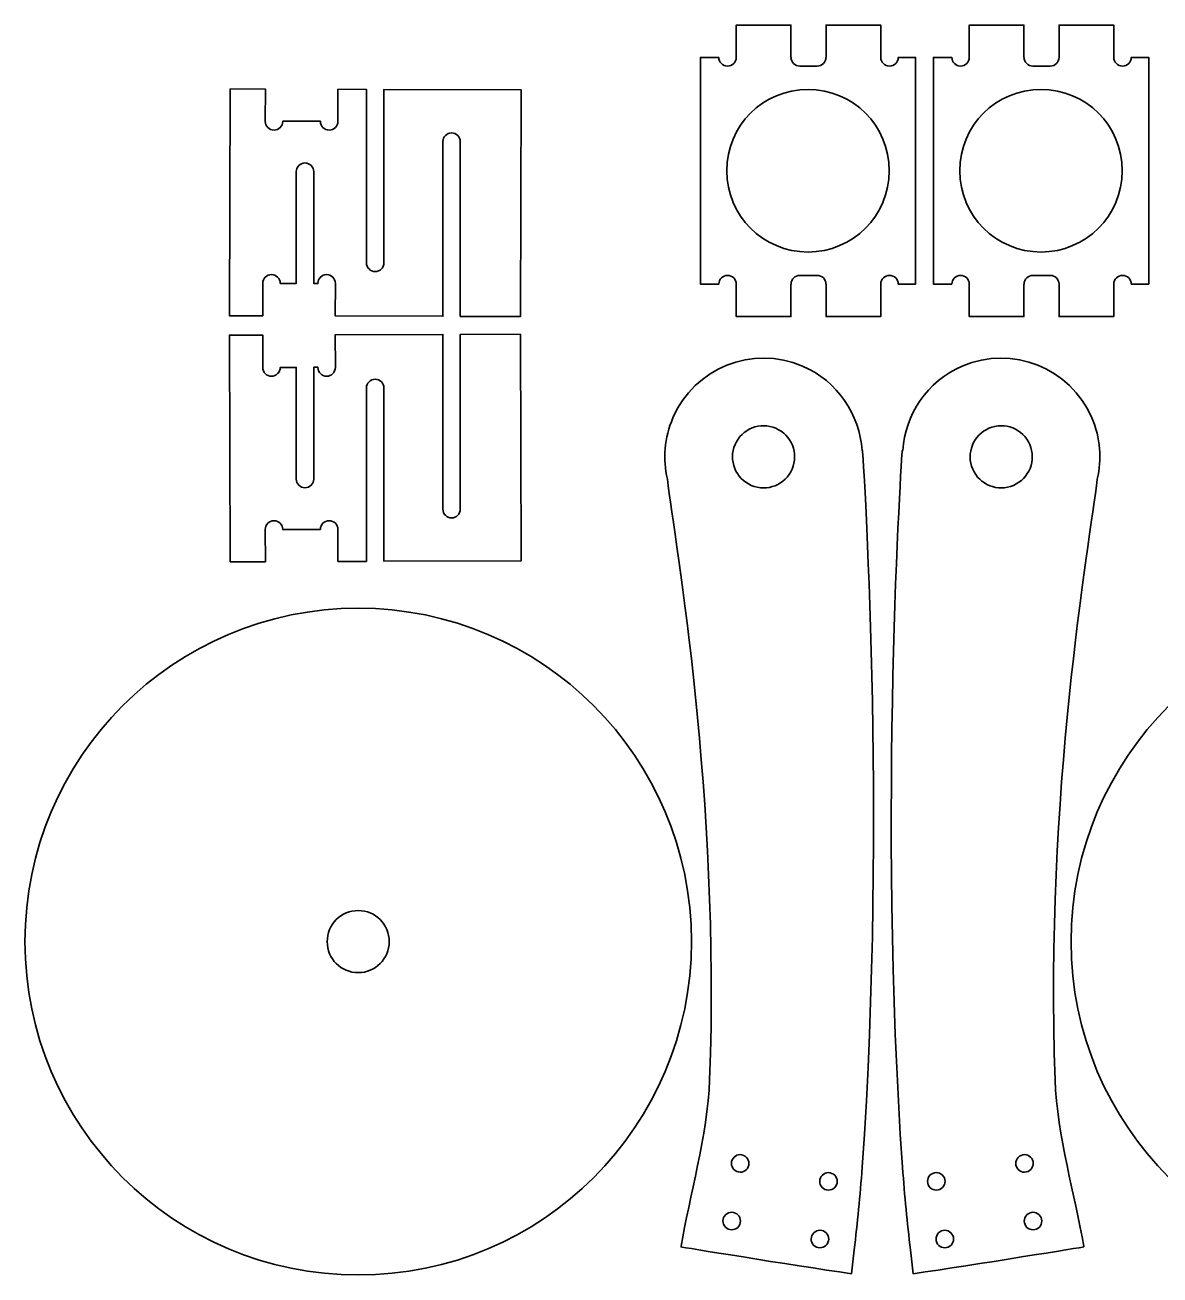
# Model space of a CAD drawing. Header units: inches. Extents: x -631 to 847, y -434 to 139.
# Drawn here: x -631 to -112, y -434 to 138 of the extents above; entities that cross this region are included whole.
import ezdxf

# ---------------------------------------------------------------- set-up
doc = ezdxf.new("R2010")
doc.units = ezdxf.units.IN
doc.header["$MEASUREMENT"] = 0
doc.layers.add('Layer 1', color=7, linetype='Continuous')

msp = doc.modelspace()

# ---------------------------------------------------------------- linework, layer by layer
at = {"layer": 'Layer 1', "color": 7, "lineweight": 35}
for points, knots in [([(-313.7, 19.17), (-313.69, 21.36), (-311.91, 23.13), (-309.7, 23.13), (-307.51, 23.13), (-305.72, 21.36), (-305.7, 19.17), (-305.7, 19.17), (-305.7, 4.33), (-305.7, 4.33), (-305.7, 4.33), (-280.71, 4.33), (-280.71, 4.33), (-280.71, 4.33), (-280.71, 19.17), (-280.71, 19.17), (-280.71, 19.17), (-280.65, 19.17), (-280.65, 19.17), (-280.63, 21.36), (-278.85, 23.13), (-276.65, 23.13), (-274.59, 23.13), (-270.76, 23.13), (-268.7, 23.13), (-266.5, 23.13), (-264.71, 21.36), (-264.7, 19.17), (-264.7, 19.17), (-264.64, 19.17), (-264.64, 19.17), (-264.64, 19.17), (-264.64, 4.33), (-264.64, 4.33), (-264.64, 4.33), (-239.64, 4.33), (-239.64, 4.33), (-239.64, 4.33), (-239.64, 19.17), (-239.64, 19.17), (-239.62, 21.36), (-237.84, 23.13), (-235.64, 23.13), (-233.44, 23.13), (-231.66, 21.36), (-231.64, 19.17), (-231.64, 19.17), (-223.7, 19.17), (-223.7, 19.17), (-223.7, 19.17), (-223.7, 122.77), (-223.7, 122.77), (-223.7, 122.77), (-231.64, 122.77), (-231.64, 122.77), (-231.64, 120.56), (-233.43, 118.77), (-235.64, 118.77), (-237.85, 118.77), (-239.64, 120.56), (-239.64, 122.77), (-239.64, 122.77), (-239.64, 137.56), (-239.64, 137.56), (-239.64, 137.56), (-264.64, 137.56), (-264.64, 137.56), (-264.64, 137.56), (-264.64, 122.77), (-264.64, 122.77), (-264.64, 122.77), (-264.7, 122.77), (-264.7, 122.77), (-264.7, 120.56), (-266.49, 118.77), (-268.7, 118.77), (-270.76, 118.77), (-274.59, 118.77), (-276.65, 118.77), (-278.86, 118.77), (-280.65, 120.56), (-280.65, 122.77), (-280.65, 122.77), (-280.71, 122.77), (-280.71, 122.77), (-280.71, 122.77), (-280.71, 137.56), (-280.71, 137.56), (-280.71, 137.56), (-305.7, 137.56), (-305.7, 137.56), (-305.7, 137.56), (-305.7, 122.77), (-305.7, 122.77), (-305.7, 120.56), (-307.5, 118.77), (-309.7, 118.77), (-311.92, 118.77), (-313.7, 120.56), (-313.7, 122.77), (-313.7, 122.77), (-322.15, 122.77), (-322.15, 122.77), (-322.15, 122.77), (-322.15, 19.17), (-322.15, 19.17), (-322.15, 19.17), (-313.7, 19.17), (-313.7, 19.17)], [0, 0, 0, 0, 1, 1, 1, 2, 2, 2, 3, 3, 3, 4, 4, 4, 5, 5, 5, 6, 6, 6, 7, 7, 7, 8, 8, 8, 9, 9, 9, 10, 10, 10, 11, 11, 11, 12, 12, 12, 13, 13, 13, 14, 14, 14, 15, 15, 15, 16, 16, 16, 17, 17, 17, 18, 18, 18, 19, 19, 19, 20, 20, 20, 21, 21, 21, 22, 22, 22, 23, 23, 23, 24, 24, 24, 25, 25, 25, 26, 26, 26, 27, 27, 27, 28, 28, 28, 29, 29, 29, 30, 30, 30, 31, 31, 31, 32, 32, 32, 33, 33, 33, 34, 34, 34, 35, 35, 35, 36, 36, 36, 36]), ([(-207.16, 19.17), (-207.14, 21.36), (-205.36, 23.13), (-203.16, 23.13), (-200.96, 23.13), (-199.17, 21.36), (-199.16, 19.17), (-199.16, 19.17), (-199.16, 4.33), (-199.16, 4.33), (-199.16, 4.33), (-174.16, 4.33), (-174.16, 4.33), (-174.16, 4.33), (-174.16, 19.17), (-174.16, 19.17), (-174.16, 19.17), (-174.1, 19.17), (-174.1, 19.17), (-174.09, 21.36), (-172.3, 23.13), (-170.1, 23.13), (-168.04, 23.13), (-164.21, 23.13), (-162.15, 23.13), (-159.95, 23.13), (-158.17, 21.36), (-158.15, 19.17), (-158.15, 19.17), (-158.09, 19.17), (-158.09, 19.17), (-158.09, 19.17), (-158.09, 4.33), (-158.09, 4.33), (-158.09, 4.33), (-133.1, 4.33), (-133.1, 4.33), (-133.1, 4.33), (-133.1, 19.17), (-133.1, 19.17), (-133.08, 21.36), (-131.29, 23.13), (-129.1, 23.13), (-126.89, 23.13), (-125.11, 21.36), (-125.1, 19.17), (-125.1, 19.17), (-117.15, 19.17), (-117.15, 19.17), (-117.15, 19.17), (-117.15, 122.77), (-117.15, 122.77), (-117.15, 122.77), (-125.1, 122.77), (-125.1, 122.77), (-125.1, 120.56), (-126.88, 118.77), (-129.1, 118.77), (-131.3, 118.77), (-133.1, 120.56), (-133.1, 122.77), (-133.1, 122.77), (-133.1, 137.56), (-133.1, 137.56), (-133.1, 137.56), (-158.09, 137.56), (-158.09, 137.56), (-158.09, 137.56), (-158.09, 122.77), (-158.09, 122.77), (-158.09, 122.77), (-158.15, 122.77), (-158.15, 122.77), (-158.15, 120.56), (-159.94, 118.77), (-162.15, 118.77), (-164.21, 118.77), (-168.04, 118.77), (-170.1, 118.77), (-172.31, 118.77), (-174.1, 120.56), (-174.1, 122.77), (-174.1, 122.77), (-174.16, 122.77), (-174.16, 122.77), (-174.16, 122.77), (-174.16, 137.56), (-174.16, 137.56), (-174.16, 137.56), (-199.16, 137.56), (-199.16, 137.56), (-199.16, 137.56), (-199.16, 122.77), (-199.16, 122.77), (-199.16, 120.56), (-200.95, 118.77), (-203.16, 118.77), (-205.37, 118.77), (-207.16, 120.56), (-207.16, 122.77), (-207.16, 122.77), (-215.6, 122.77), (-215.6, 122.77), (-215.6, 122.77), (-215.6, 19.17), (-215.6, 19.17), (-215.6, 19.17), (-207.16, 19.17), (-207.16, 19.17)], [0, 0, 0, 0, 1, 1, 1, 2, 2, 2, 3, 3, 3, 4, 4, 4, 5, 5, 5, 6, 6, 6, 7, 7, 7, 8, 8, 8, 9, 9, 9, 10, 10, 10, 11, 11, 11, 12, 12, 12, 13, 13, 13, 14, 14, 14, 15, 15, 15, 16, 16, 16, 17, 17, 17, 18, 18, 18, 19, 19, 19, 20, 20, 20, 21, 21, 21, 22, 22, 22, 23, 23, 23, 24, 24, 24, 25, 25, 25, 26, 26, 26, 27, 27, 27, 28, 28, 28, 29, 29, 29, 30, 30, 30, 31, 31, 31, 32, 32, 32, 33, 33, 33, 34, 34, 34, 35, 35, 35, 36, 36, 36, 36]), ([(-537.11, 108.32), (-537.11, 108.32), (-537.44, 4.72), (-537.44, 4.72), (-537.44, 4.72), (-522.26, 4.7), (-522.26, 4.7), (-522.26, 4.7), (-522.22, 18.91), (-522.22, 18.91), (-522.24, 19.1), (-522.26, 19.3), (-522.26, 19.5), (-522.26, 21.71), (-520.47, 23.5), (-518.26, 23.5), (-516.05, 23.5), (-514.26, 21.71), (-514.26, 19.5), (-514.26, 19.5), (-514.26, 19.48), (-514.26, 19.48), (-514.26, 19.48), (-506.92, 19.45), (-506.92, 19.45), (-506.92, 19.45), (-506.92, 70.5), (-506.92, 70.5), (-506.92, 72.7), (-505.12, 74.5), (-502.92, 74.5), (-500.71, 74.5), (-498.91, 72.7), (-498.91, 70.5), (-498.91, 70.5), (-498.91, 19.43), (-498.91, 19.43), (-498.91, 19.43), (-497.04, 19.42), (-497.04, 19.42), (-497.04, 19.42), (-497.04, 19.5), (-497.04, 19.5), (-497.04, 21.71), (-495.25, 23.5), (-493.04, 23.5), (-490.83, 23.5), (-489.04, 21.71), (-489.04, 19.5), (-489.04, 19.47), (-489.04, 19.43), (-489.04, 19.4), (-489.04, 19.4), (-489.04, 19.4), (-489.04, 19.4), (-489.04, 19.4), (-489.09, 4.6), (-489.09, 4.6), (-489.09, 4.6), (-439.89, 4.42), (-439.89, 4.42), (-439.89, 4.42), (-439.89, 84.25), (-439.89, 84.25), (-439.89, 86.46), (-438.1, 88.25), (-435.89, 88.25), (-433.68, 88.25), (-431.89, 86.46), (-431.89, 84.25), (-431.89, 84.25), (-431.89, 4.4), (-431.89, 4.4), (-431.89, 4.4), (-404.44, 4.31), (-404.44, 4.31), (-404.44, 4.31), (-404.12, 107.91), (-404.12, 107.91), (-404.12, 107.91), (-466.81, 108.11), (-466.81, 108.11), (-466.81, 108.11), (-466.81, 28.88), (-466.81, 28.88), (-466.81, 26.67), (-468.6, 24.88), (-470.81, 24.88), (-473.02, 24.88), (-474.81, 26.67), (-474.81, 28.88), (-474.81, 28.88), (-474.81, 108.13), (-474.81, 108.13), (-474.81, 108.13), (-487.86, 108.17), (-487.86, 108.17), (-487.86, 108.17), (-487.9, 94.13), (-487.9, 94.13), (-487.87, 93.93), (-487.86, 93.73), (-487.86, 93.53), (-487.86, 91.32), (-489.65, 89.53), (-491.86, 89.53), (-494.07, 89.53), (-495.86, 91.32), (-495.86, 93.53), (-495.86, 93.53), (-495.86, 93.56), (-495.86, 93.56), (-495.86, 93.56), (-513.08, 93.61), (-513.08, 93.61), (-513.08, 93.61), (-513.08, 93.53), (-513.08, 93.53), (-513.08, 91.32), (-514.87, 89.53), (-517.08, 89.53), (-519.28, 89.53), (-521.08, 91.32), (-521.08, 93.53), (-521.08, 93.53), (-521.08, 93.64), (-521.08, 93.64), (-521.08, 93.64), (-521.03, 108.27), (-521.03, 108.27), (-521.03, 108.27), (-537.11, 108.32), (-537.11, 108.32)], [0, 0, 0, 0, 1, 1, 1, 2, 2, 2, 3, 3, 3, 4, 4, 4, 5, 5, 5, 6, 6, 6, 7, 7, 7, 8, 8, 8, 9, 9, 9, 10, 10, 10, 11, 11, 11, 12, 12, 12, 13, 13, 13, 14, 14, 14, 15, 15, 15, 16, 16, 16, 17, 17, 17, 18, 18, 18, 19, 19, 19, 20, 20, 20, 21, 21, 21, 22, 22, 22, 23, 23, 23, 24, 24, 24, 25, 25, 25, 26, 26, 26, 27, 27, 27, 28, 28, 28, 29, 29, 29, 30, 30, 30, 31, 31, 31, 32, 32, 32, 33, 33, 33, 34, 34, 34, 35, 35, 35, 36, 36, 36, 37, 37, 37, 38, 38, 38, 39, 39, 39, 40, 40, 40, 41, 41, 41, 42, 42, 42, 43, 43, 43, 44, 44, 44, 44]), ([(-272.92, 108.14), (-252.4, 108.14), (-235.75, 91.5), (-235.75, 70.97), (-235.75, 50.44), (-252.4, 33.8), (-272.92, 33.8), (-293.45, 33.8), (-310.09, 50.44), (-310.09, 70.97), (-310.09, 91.5), (-293.45, 108.14), (-272.92, 108.14)], [0, 0, 0, 0, 1, 1, 1, 2, 2, 2, 3, 3, 3, 4, 4, 4, 4]), ([(-166.38, 108.14), (-145.85, 108.14), (-129.21, 91.5), (-129.21, 70.97), (-129.21, 50.44), (-145.85, 33.8), (-166.38, 33.8), (-186.91, 33.8), (-203.55, 50.44), (-203.55, 70.97), (-203.55, 91.5), (-186.91, 108.14), (-166.38, 108.14)], [0, 0, 0, 0, 1, 1, 1, 2, 2, 2, 3, 3, 3, 4, 4, 4, 4]), ([(-537.11, -107.76), (-537.11, -107.76), (-537.44, -4.16), (-537.44, -4.16), (-537.44, -4.16), (-522.26, -4.14), (-522.26, -4.14), (-522.26, -4.14), (-522.22, -18.34), (-522.22, -18.34), (-522.24, -18.54), (-522.26, -18.74), (-522.26, -18.94), (-522.26, -21.15), (-520.47, -22.94), (-518.26, -22.94), (-516.05, -22.94), (-514.26, -21.15), (-514.26, -18.94), (-514.26, -18.94), (-514.26, -18.92), (-514.26, -18.92), (-514.26, -18.92), (-506.92, -18.89), (-506.92, -18.89), (-506.92, -18.89), (-506.92, -69.93), (-506.92, -69.93), (-506.92, -72.14), (-505.12, -73.93), (-502.92, -73.93), (-500.71, -73.93), (-498.91, -72.14), (-498.91, -69.93), (-498.91, -69.93), (-498.91, -18.87), (-498.91, -18.87), (-498.91, -18.87), (-497.04, -18.86), (-497.04, -18.86), (-497.04, -18.86), (-497.04, -18.94), (-497.04, -18.94), (-497.04, -21.15), (-495.25, -22.94), (-493.04, -22.94), (-490.83, -22.94), (-489.04, -21.15), (-489.04, -18.94), (-489.04, -18.9), (-489.04, -18.87), (-489.04, -18.83), (-489.04, -18.83), (-489.04, -18.83), (-489.04, -18.83), (-489.04, -18.83), (-489.09, -4.03), (-489.09, -4.03), (-489.09, -4.03), (-439.89, -3.86), (-439.89, -3.86), (-439.89, -3.86), (-439.89, -83.69), (-439.89, -83.69), (-439.89, -85.9), (-438.1, -87.69), (-435.89, -87.69), (-433.68, -87.69), (-431.89, -85.9), (-431.89, -83.69), (-431.89, -83.69), (-431.89, -3.83), (-431.89, -3.83), (-431.89, -3.83), (-404.44, -3.75), (-404.44, -3.75), (-404.44, -3.75), (-404.12, -107.35), (-404.12, -107.35), (-404.12, -107.35), (-466.81, -107.54), (-466.81, -107.54), (-466.81, -107.54), (-466.81, -28.32), (-466.81, -28.32), (-466.81, -26.11), (-468.6, -24.32), (-470.81, -24.32), (-473.02, -24.32), (-474.81, -26.11), (-474.81, -28.32), (-474.81, -28.32), (-474.81, -107.57), (-474.81, -107.57), (-474.81, -107.57), (-487.86, -107.61), (-487.86, -107.61), (-487.86, -107.61), (-487.9, -93.57), (-487.9, -93.57), (-487.87, -93.37), (-487.86, -93.17), (-487.86, -92.97), (-487.86, -90.76), (-489.65, -88.97), (-491.86, -88.97), (-494.07, -88.97), (-495.86, -90.76), (-495.86, -92.97), (-495.86, -92.97), (-495.86, -92.99), (-495.86, -92.99), (-495.86, -92.99), (-513.08, -93.05), (-513.08, -93.05), (-513.08, -93.05), (-513.08, -92.97), (-513.08, -92.97), (-513.08, -90.76), (-514.87, -88.97), (-517.08, -88.97), (-519.28, -88.97), (-521.08, -90.76), (-521.08, -92.97), (-521.08, -92.97), (-521.08, -93.08), (-521.08, -93.08), (-521.08, -93.08), (-521.03, -107.71), (-521.03, -107.71), (-521.03, -107.71), (-537.11, -107.76), (-537.11, -107.76)], [0, 0, 0, 0, 1, 1, 1, 2, 2, 2, 3, 3, 3, 4, 4, 4, 5, 5, 5, 6, 6, 6, 7, 7, 7, 8, 8, 8, 9, 9, 9, 10, 10, 10, 11, 11, 11, 12, 12, 12, 13, 13, 13, 14, 14, 14, 15, 15, 15, 16, 16, 16, 17, 17, 17, 18, 18, 18, 19, 19, 19, 20, 20, 20, 21, 21, 21, 22, 22, 22, 23, 23, 23, 24, 24, 24, 25, 25, 25, 26, 26, 26, 27, 27, 27, 28, 28, 28, 29, 29, 29, 30, 30, 30, 31, 31, 31, 32, 32, 32, 33, 33, 33, 34, 34, 34, 35, 35, 35, 36, 36, 36, 37, 37, 37, 38, 38, 38, 39, 39, 39, 40, 40, 40, 41, 41, 41, 42, 42, 42, 43, 43, 43, 44, 44, 44, 44]), ([(-253.06, -433.15), (-252.65, -429.52), (-252.22, -425.87), (-251.78, -422.18), (-250.33, -409.91), (-249.08, -397.65), (-248.15, -384.5), (-236.59, -222.22), (-247.98, -56.99), (-247.98, -56.99), (-247.98, -56.97), (-248.06, -56.97), (-248.22, -56.97), (-249.26, -40.53), (-259.29, -25.26), (-275.46, -18.32), (-298.36, -8.5), (-324.89, -19.1), (-334.71, -42), (-338.64, -51.16), (-339.3, -60.91), (-337.21, -69.94), (-333.53, -99.76), (-313.04, -214.37), (-317.89, -344.47), (-318.84, -369.91), (-327.22, -398.18), (-330.97, -420.6), (-331, -420.69), (-331.04, -420.89), (-331.04, -420.89), (-331.04, -420.89), (-281.01, -429.06), (-253.06, -433.15)], [0, 0, 0, 0, 1, 1, 1, 2, 2, 2, 3, 3, 3, 4, 4, 4, 5, 5, 5, 6, 6, 6, 7, 7, 7, 8, 8, 8, 9, 9, 9, 10, 10, 10, 11, 11, 11, 11]), ([(-146.79, -420.89), (-146.79, -420.89), (-146.84, -420.69), (-146.86, -420.6), (-150.61, -398.18), (-159, -369.91), (-159.95, -344.47), (-164.8, -214.37), (-144.31, -99.76), (-140.63, -69.94), (-138.53, -60.91), (-139.19, -51.16), (-143.12, -42), (-152.95, -19.1), (-179.47, -8.5), (-202.37, -18.32), (-218.54, -25.26), (-228.57, -40.53), (-229.62, -56.97), (-229.77, -56.97), (-229.85, -56.97), (-229.86, -56.99), (-229.86, -56.99), (-241.24, -222.22), (-229.69, -384.5), (-228.75, -397.65), (-227.51, -409.91), (-226.06, -422.18), (-225.61, -425.87), (-225.18, -429.52), (-224.77, -433.15), (-196.82, -429.06), (-146.79, -420.89), (-146.79, -420.89)], [0, 0, 0, 0, 1, 1, 1, 2, 2, 2, 3, 3, 3, 4, 4, 4, 5, 5, 5, 6, 6, 6, 7, 7, 7, 8, 8, 8, 9, 9, 9, 10, 10, 10, 11, 11, 11, 11]), ([(-298.85, -72.83), (-306.06, -69.74), (-309.39, -61.39), (-306.3, -54.19), (-303.21, -46.98), (-294.86, -43.64), (-287.65, -46.74), (-280.45, -49.83), (-277.11, -58.18), (-280.2, -65.38), (-283.29, -72.59), (-291.64, -75.93), (-298.85, -72.83)], [0, 0, 0, 0, 1, 1, 1, 2, 2, 2, 3, 3, 3, 4, 4, 4, 4]), ([(-197.63, -65.38), (-200.73, -58.18), (-197.39, -49.83), (-190.18, -46.74), (-182.97, -43.64), (-174.62, -46.98), (-171.53, -54.19), (-168.44, -61.39), (-171.78, -69.74), (-178.98, -72.83), (-186.19, -75.93), (-194.54, -72.59), (-197.63, -65.38)], [0, 0, 0, 0, 1, 1, 1, 2, 2, 2, 3, 3, 3, 4, 4, 4, 4]), ([(-478.57, -128.97), (-394.42, -128.97), (-326.2, -197.19), (-326.2, -281.34), (-326.2, -365.49), (-394.42, -433.71), (-478.57, -433.71), (-562.72, -433.71), (-630.94, -365.49), (-630.94, -281.34), (-630.94, -197.19), (-562.72, -128.97), (-478.57, -128.97)], [0, 0, 0, 0, 1, 1, 1, 2, 2, 2, 3, 3, 3, 4, 4, 4, 4]), ([(-0.24, -128.97), (83.92, -128.97), (152.14, -197.19), (152.14, -281.34), (152.14, -365.49), (83.92, -433.71), (-0.24, -433.71), (-84.39, -433.71), (-152.61, -365.49), (-152.61, -281.34), (-152.61, -197.19), (-84.39, -128.97), (-0.24, -128.97)], [0, 0, 0, 0, 1, 1, 1, 2, 2, 2, 3, 3, 3, 4, 4, 4, 4]), ([(-478.57, -295.54), (-470.73, -295.54), (-464.37, -289.18), (-464.37, -281.34), (-464.37, -273.5), (-470.73, -267.14), (-478.57, -267.14), (-486.41, -267.14), (-492.77, -273.5), (-492.77, -281.34), (-492.77, -289.18), (-486.41, -295.54), (-478.57, -295.54)], [0, 0, 0, 0, 1, 1, 1, 2, 2, 2, 3, 3, 3, 4, 4, 4, 4]), ([(-305.5, -386.39), (-307.53, -385.52), (-308.47, -383.17), (-307.6, -381.13), (-306.73, -379.11), (-304.37, -378.16), (-302.34, -379.04), (-300.31, -379.91), (-299.38, -382.26), (-300.24, -384.29), (-301.11, -386.32), (-303.47, -387.26), (-305.5, -386.39)], [0, 0, 0, 0, 1, 1, 1, 2, 2, 2, 3, 3, 3, 4, 4, 4, 4]), ([(-177.59, -384.29), (-178.46, -382.26), (-177.52, -379.91), (-175.49, -379.04), (-173.46, -378.16), (-171.11, -379.11), (-170.24, -381.13), (-169.37, -383.17), (-170.31, -385.52), (-172.33, -386.39), (-174.37, -387.26), (-176.72, -386.32), (-177.59, -384.29)], [0, 0, 0, 0, 1, 1, 1, 2, 2, 2, 3, 3, 3, 4, 4, 4, 4]), ([(-265.15, -394.61), (-267.18, -393.74), (-268.12, -391.39), (-267.25, -389.35), (-266.38, -387.33), (-264.03, -386.38), (-262, -387.26), (-259.97, -388.13), (-259.03, -390.48), (-259.9, -392.51), (-260.77, -394.54), (-263.12, -395.48), (-265.15, -394.61)], [0, 0, 0, 0, 1, 1, 1, 2, 2, 2, 3, 3, 3, 4, 4, 4, 4]), ([(-217.93, -392.51), (-218.81, -390.48), (-217.86, -388.13), (-215.84, -387.26), (-213.8, -386.38), (-211.45, -387.33), (-210.58, -389.35), (-209.71, -391.39), (-210.65, -393.74), (-212.68, -394.61), (-214.71, -395.48), (-217.06, -394.54), (-217.93, -392.51)], [0, 0, 0, 0, 1, 1, 1, 2, 2, 2, 3, 3, 3, 4, 4, 4, 4]), ([(-309.39, -412.73), (-311.42, -411.86), (-312.36, -409.51), (-311.49, -407.48), (-310.62, -405.45), (-308.27, -404.51), (-306.24, -405.38), (-304.21, -406.25), (-303.27, -408.61), (-304.14, -410.63), (-305.01, -412.67), (-307.36, -413.6), (-309.39, -412.73)], [0, 0, 0, 0, 1, 1, 1, 2, 2, 2, 3, 3, 3, 4, 4, 4, 4]), ([(-173.7, -410.63), (-174.57, -408.61), (-173.63, -406.25), (-171.6, -405.38), (-169.57, -404.51), (-167.22, -405.45), (-166.34, -407.48), (-165.47, -409.51), (-166.41, -411.86), (-168.44, -412.73), (-170.48, -413.6), (-172.82, -412.67), (-173.7, -410.63)], [0, 0, 0, 0, 1, 1, 1, 2, 2, 2, 3, 3, 3, 4, 4, 4, 4]), ([(-269.05, -420.95), (-271.08, -420.08), (-272.02, -417.73), (-271.15, -415.7), (-270.28, -413.67), (-267.92, -412.73), (-265.89, -413.6), (-263.86, -414.47), (-262.92, -416.83), (-263.79, -418.85), (-264.67, -420.89), (-267.02, -421.82), (-269.05, -420.95)], [0, 0, 0, 0, 1, 1, 1, 2, 2, 2, 3, 3, 3, 4, 4, 4, 4]), ([(-214.04, -418.85), (-214.91, -416.83), (-213.97, -414.47), (-211.94, -413.6), (-209.91, -412.73), (-207.56, -413.67), (-206.69, -415.7), (-205.82, -417.73), (-206.76, -420.08), (-208.79, -420.95), (-210.82, -421.82), (-213.17, -420.89), (-214.04, -418.85)], [0, 0, 0, 0, 1, 1, 1, 2, 2, 2, 3, 3, 3, 4, 4, 4, 4])]:
    msp.add_open_spline(points, degree=3, knots=knots, dxfattribs=at)

doc.saveas('drawing.dxf')
